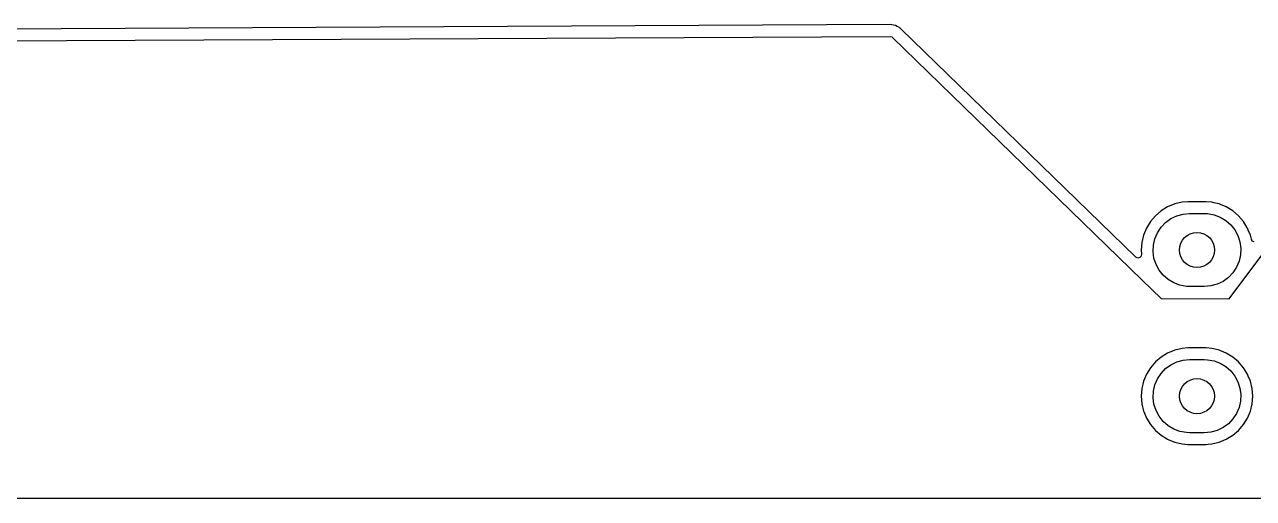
# Model space of a CAD drawing. Extents: x 0.79 to 7.48, y -4.92 to -0.79.
# Drawn here: x 2.31 to 3.964, y -4.921 to -4.283 of the extents above; entities that cross this region are included whole.
import ezdxf

# ---------------------------------------------------------------- set-up
doc = ezdxf.new("R2010")
doc.units = 0
doc.header["$MEASUREMENT"] = 0
doc.layers.add('BLACK', color=7, linetype='CONTINUOUS')

msp = doc.modelspace()

# ---------------------------------------------------------------- linework, layer by layer
at = {"layer": 'BLACK', "linetype": 'CONTINUOUS'}
for p, q in [((3.47484, -4.28291), (1.85892, -4.29116)), ((3.47934, -4.28354), (3.47484, -4.28291)), ((3.48198, -4.2843), (3.47934, -4.28354)), ((3.47934, -4.28354), (3.47934, -4.28354)), ((3.48425, -4.28536), (3.48198, -4.2843)), ((3.48198, -4.2843), (3.48198, -4.2843)), ((3.48198, -4.2843), (3.48198, -4.2843)), ((3.48651, -4.28642), (3.48425, -4.28536)), ((3.48747, -4.28712), (3.48651, -4.28642)), ((3.48858, -4.288), (3.48747, -4.28712)), ((3.48747, -4.28712), (3.48747, -4.28712)), ((3.48889, -4.28827), (3.48858, -4.288)), ((3.48858, -4.288), (3.48858, -4.288)), ((3.48858, -4.288), (3.48858, -4.288)), ((3.4892, -4.28854), (3.48889, -4.28827)), ((3.80493, -4.59601), (3.4892, -4.28854)), ((1.85279, -4.30716), (3.47492, -4.29888)), ((3.47492, -4.29888), (3.47757, -4.29964)), ((3.47757, -4.29964), (3.47835, -4.30026)), ((3.47835, -4.30026), (3.81418, -4.6273)), ((3.84836, -4.52854), (3.83964, -4.53388)), ((3.85781, -4.52462), (3.84836, -4.52854)), ((3.86776, -4.52224), (3.85781, -4.52462)), ((3.8754, -4.52163), (3.86776, -4.52224)), ((3.90019, -4.52163), (3.8754, -4.52163)), ((3.8754, -4.52163), (3.8754, -4.52163)), ((3.90783, -4.52224), (3.90019, -4.52163)), ((3.90019, -4.52163), (3.90019, -4.52163)), ((3.91046, -4.52287), (3.90783, -4.52224)), ((3.90783, -4.52224), (3.90783, -4.52224)), ((3.90783, -4.52224), (3.90783, -4.52224)), ((3.91778, -4.52462), (3.91046, -4.52287)), ((3.91942, -4.5253), (3.91778, -4.52462)), ((3.91778, -4.52462), (3.91778, -4.52462)), ((3.92723, -4.52854), (3.91942, -4.5253)), ((3.93595, -4.53388), (3.92723, -4.52854)), ((3.92723, -4.52854), (3.92723, -4.52854)), ((3.92723, -4.52854), (3.92723, -4.52854)), ((3.83186, -4.54052), (3.82522, -4.5483)), ((3.83964, -4.53388), (3.83186, -4.54052)), ((3.84557, -4.54955), (3.85271, -4.54437)), ((3.85271, -4.54437), (3.86066, -4.54054)), ((3.86066, -4.54054), (3.86917, -4.53819)), ((3.86917, -4.53819), (3.87795, -4.5374)), ((3.87795, -4.5374), (3.89764, -4.5374)), ((3.89764, -4.5374), (3.90205, -4.5376)), ((3.90205, -4.5376), (3.91073, -4.53918)), ((3.91073, -4.53918), (3.91899, -4.54228)), ((3.91899, -4.54228), (3.92656, -4.5468)), ((3.92656, -4.5468), (3.93321, -4.55261)), ((3.94373, -4.54052), (3.93595, -4.53388)), ((3.95037, -4.5483), (3.94373, -4.54052)), ((3.81988, -4.55702), (3.81596, -4.56647)), ((3.82522, -4.5483), (3.81988, -4.55702)), ((3.83115, -4.57141), (3.83462, -4.56329)), ((3.83462, -4.56329), (3.83948, -4.55593)), ((3.83948, -4.55593), (3.84557, -4.54955)), ((3.9311, -4.65236), (4.00315, -4.55569)), ((3.93321, -4.55261), (3.93871, -4.5595)), ((3.93871, -4.5595), (3.94289, -4.56727)), ((3.95554, -4.55674), (3.95037, -4.5483)), ((3.95571, -4.55702), (3.95554, -4.55674)), ((3.95689, -4.55985), (3.95571, -4.55702)), ((3.95963, -4.56647), (3.95689, -4.55985)), ((3.81357, -4.57642), (3.81277, -4.58661)), ((3.81596, -4.56647), (3.81357, -4.57642)), ((3.82919, -4.58001), (3.83115, -4.57141)), ((3.94289, -4.56727), (3.94562, -4.57566)), ((3.94562, -4.57566), (3.9468, -4.58441)), ((3.96099, -4.57215), (3.95963, -4.56647)), ((3.96229, -4.57447), (3.96099, -4.57215)), ((3.96471, -4.57578), (3.96229, -4.57447)), ((3.80544, -4.59644), (3.80493, -4.59601)), ((3.81264, -4.59482), (3.81071, -4.59678)), ((3.81321, -4.59213), (3.81264, -4.59482)), ((3.81277, -4.58661), (3.81321, -4.59213)), ((3.82879, -4.58882), (3.82919, -4.58001)), ((3.82997, -4.59756), (3.82879, -4.58882)), ((3.9464, -4.59322), (3.94444, -4.60182)), ((3.9468, -4.58441), (3.9464, -4.59322)), ((3.80802, -4.59738), (3.80544, -4.59644)), ((3.81071, -4.59678), (3.80802, -4.59738)), ((3.8327, -4.60596), (3.82997, -4.59756)), ((3.83688, -4.61373), (3.8327, -4.60596)), ((3.94097, -4.60993), (3.93611, -4.6173)), ((3.94444, -4.60182), (3.94097, -4.60993)), ((3.81418, -4.6273), (3.83948, -4.65194)), ((3.84238, -4.62062), (3.83688, -4.61373)), ((3.84903, -4.62643), (3.84238, -4.62062)), ((3.8566, -4.63095), (3.84903, -4.62643)), ((3.92288, -4.62886), (3.91493, -4.63269)), ((3.93002, -4.62367), (3.92288, -4.62886)), ((3.93611, -4.6173), (3.93002, -4.62367)), ((3.86486, -4.63405), (3.8566, -4.63095)), ((3.87354, -4.63563), (3.86486, -4.63405)), ((3.87795, -4.63583), (3.87354, -4.63563)), ((3.89764, -4.63583), (3.87795, -4.63583)), ((3.90643, -4.63504), (3.89764, -4.63583)), ((3.91493, -4.63269), (3.90643, -4.63504)), ((3.83948, -4.65194), (3.9311, -4.65236)), ((3.84836, -4.72539), (3.83964, -4.73073)), ((3.85781, -4.72147), (3.84836, -4.72539)), ((3.86776, -4.71909), (3.85781, -4.72147)), ((3.8754, -4.71848), (3.86776, -4.71909)), ((3.90019, -4.71848), (3.8754, -4.71848)), ((3.8754, -4.71848), (3.8754, -4.71848)), ((3.90783, -4.71909), (3.90019, -4.71848)), ((3.90019, -4.71848), (3.90019, -4.71848)), ((3.91223, -4.72014), (3.90783, -4.71909)), ((3.90783, -4.71909), (3.90783, -4.71909)), ((3.90783, -4.71909), (3.90783, -4.71909)), ((3.91778, -4.72147), (3.91223, -4.72014)), ((3.92069, -4.72268), (3.91778, -4.72147)), ((3.91778, -4.72147), (3.91778, -4.72147)), ((3.92723, -4.72539), (3.92069, -4.72268)), ((3.93595, -4.73073), (3.92723, -4.72539)), ((3.92723, -4.72539), (3.92723, -4.72539)), ((3.92723, -4.72539), (3.92723, -4.72539)), ((3.82522, -4.74515), (3.81988, -4.75387)), ((3.83186, -4.73737), (3.82522, -4.74515)), ((3.83964, -4.73073), (3.83186, -4.73737)), ((3.84557, -4.7464), (3.85271, -4.74122)), ((3.85271, -4.74122), (3.86066, -4.73739)), ((3.86066, -4.73739), (3.86917, -4.73504)), ((3.86917, -4.73504), (3.87795, -4.73425)), ((3.87795, -4.73425), (3.89764, -4.73425)), ((3.89764, -4.73425), (3.90205, -4.73445)), ((3.90205, -4.73445), (3.91073, -4.73603)), ((3.91073, -4.73603), (3.91899, -4.73913)), ((3.91899, -4.73913), (3.92656, -4.74365)), ((3.92656, -4.74365), (3.93321, -4.74946)), ((3.94373, -4.73737), (3.93595, -4.73073)), ((3.95037, -4.74515), (3.94373, -4.73737)), ((3.95566, -4.75379), (3.95037, -4.74515)), ((3.81988, -4.75387), (3.81596, -4.76332)), ((3.83115, -4.76826), (3.83462, -4.76014)), ((3.83462, -4.76014), (3.83948, -4.75278)), ((3.83948, -4.75278), (3.84557, -4.7464)), ((3.93321, -4.74946), (3.93871, -4.75635)), ((3.93871, -4.75635), (3.94289, -4.76412)), ((3.95571, -4.75387), (3.95566, -4.75379)), ((3.95687, -4.75667), (3.95571, -4.75387)), ((3.95963, -4.76332), (3.95687, -4.75667)), ((3.81357, -4.77327), (3.81277, -4.78346)), ((3.81596, -4.76332), (3.81357, -4.77327)), ((3.82879, -4.78567), (3.82919, -4.77686)), ((3.82919, -4.77686), (3.83115, -4.76826)), ((3.94289, -4.76412), (3.94562, -4.77251)), ((3.94562, -4.77251), (3.9468, -4.78126)), ((3.96202, -4.77327), (3.95963, -4.76332)), ((3.96282, -4.78346), (3.96202, -4.77327)), ((3.81277, -4.78346), (3.81357, -4.79366)), ((3.81357, -4.79366), (3.81357, -4.79366)), ((3.81357, -4.79366), (3.81596, -4.80361)), ((3.82997, -4.79442), (3.82879, -4.78567)), ((3.8327, -4.80281), (3.82997, -4.79442)), ((3.9464, -4.79007), (3.94444, -4.79867)), ((3.9468, -4.78126), (3.9464, -4.79007)), ((3.95963, -4.80361), (3.96202, -4.79366)), ((3.96202, -4.79366), (3.96282, -4.78346)), ((3.81596, -4.80361), (3.81622, -4.80423)), ((3.81622, -4.80423), (3.81988, -4.81306)), ((3.83688, -4.81058), (3.8327, -4.80281)), ((3.84238, -4.81747), (3.83688, -4.81058)), ((3.94097, -4.80678), (3.93611, -4.81415)), ((3.94444, -4.79867), (3.94097, -4.80678)), ((3.95571, -4.81306), (3.95963, -4.80361)), ((3.81988, -4.81306), (3.81988, -4.81306)), ((3.81988, -4.81306), (3.81988, -4.81306)), ((3.81988, -4.81306), (3.82522, -4.82178)), ((3.82522, -4.82178), (3.83186, -4.82955)), ((3.84903, -4.82328), (3.84238, -4.81747)), ((3.8566, -4.8278), (3.84903, -4.82328)), ((3.86486, -4.8309), (3.8566, -4.8278)), ((3.92288, -4.82571), (3.91493, -4.82954)), ((3.93002, -4.82053), (3.92288, -4.82571)), ((3.93611, -4.81415), (3.93002, -4.82053)), ((3.94373, -4.82955), (3.95037, -4.82178)), ((3.95037, -4.82178), (3.95571, -4.81306)), ((3.83186, -4.82955), (3.83964, -4.8362)), ((3.83964, -4.8362), (3.84836, -4.84154)), ((3.84836, -4.84154), (3.84836, -4.84154)), ((3.84836, -4.84154), (3.84836, -4.84154)), ((3.84836, -4.84154), (3.85008, -4.84225)), ((3.85008, -4.84225), (3.85781, -4.84546)), ((3.87354, -4.83248), (3.86486, -4.8309)), ((3.87795, -4.83268), (3.87354, -4.83248)), ((3.89764, -4.83268), (3.87795, -4.83268)), ((3.90643, -4.83189), (3.89764, -4.83268)), ((3.91493, -4.82954), (3.90643, -4.83189)), ((3.91778, -4.84546), (3.92723, -4.84154)), ((3.92723, -4.84154), (3.93595, -4.8362)), ((3.93595, -4.8362), (3.94373, -4.82955)), ((3.85781, -4.84546), (3.86776, -4.84784)), ((3.86776, -4.84784), (3.87158, -4.84814)), ((3.87158, -4.84814), (3.8754, -4.84844)), ((3.8754, -4.84844), (3.8754, -4.84844)), ((3.8754, -4.84844), (3.90019, -4.84844)), ((3.90019, -4.84844), (3.90274, -4.84824)), ((3.90274, -4.84824), (3.90783, -4.84784)), ((3.90783, -4.84784), (3.91778, -4.84546)), ((6.39236, -4.92124), (0.826878, -4.92124))]:
    msp.add_line(p, q, dxfattribs=at)
at = {"layer": 'BLACK'}
for centre in [(3.8878, -4.58661), (3.8878, -4.78346)]:
    msp.add_circle(centre, 0.023622, dxfattribs=at)

doc.saveas('drawing.dxf')
